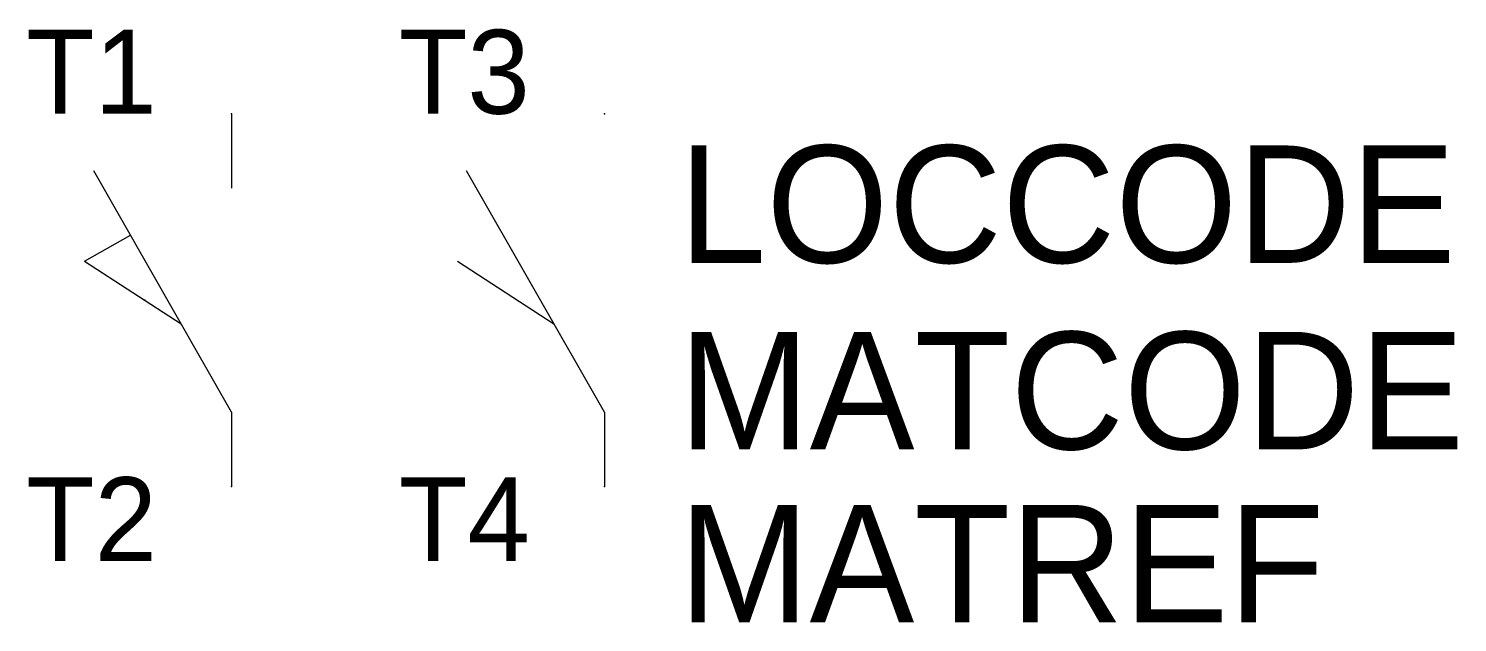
# Model space of a CAD drawing. Extents: x -5.4 to 32.9, y -8.6 to 7.3.
import ezdxf
from ezdxf.enums import TextEntityAlignment as Align

# ---------------------------------------------------------------- set-up
doc = ezdxf.new("R2010")
doc.units = 0
doc.layers.get('0').update_dxf_attribs({"linetype": 'CONTINUOUS'})
for name, color, linetype in [('A', 7, 'CONTINUOUS'), ('C', 6, 'CONTINUOUS'), ('T2', 7, 'CONTINUOUS')]:
    doc.layers.add(name, color=color, linetype=linetype)

msp = doc.modelspace()

# ---------------------------------------------------------------- linework, layer by layer
at = {"color": 0, "linetype": 'CONTINUOUS'}
for p, q in [((0, 5), (0, 3)), ((0, -3), (-3.696, 3.468)), ((10, -3), (6.304, 3.468)), ((-3.941, 1.043), (-2.712, 1.745)), ((-3.941, 1.043), (-1.353, -0.631)), ((6.059, 1.043), (8.647, -0.631)), ((0, -3), (0, -5)), ((10, -3), (10, -5))]:
    msp.add_line(p, q, dxfattribs=at)
at = {"layer": 'A', "color": 0, "linetype": 'CONTINUOUS'}
msp.add_point((-2.329, 0), dxfattribs=at)
at = {"layer": 'C', "color": 0, "linetype": 'CONTINUOUS'}
for p in [(0, 5), (0, -5)]:
    msp.add_point(p, dxfattribs=at)
at = {"layer": 'C', "color": 0}
for p in [(10, 5), (10, -5)]:
    msp.add_point(p, dxfattribs=at)

# ---------------------------------------------------------------- texts
at = {"color": 0, "linetype": 'CONTINUOUS'}
for tag, p in [('LOCCODE', (12, 1)), ('MATCODE', (12, -4)), ('MATREF', (11.994, -8.643))]:
    msp.add_attdef(tag, p, '', height=3.15, dxfattribs=at)
at = {"layer": 'T2', "color": 0, "linetype": 'CONTINUOUS'}
for tag, p in [('T3', (8, 5)), ('T1', (-2, 5)), ('T2', (-2, -7)), ('T4', (8, -7))]:
    msp.add_attdef(tag, text='', height=2.25, dxfattribs=at).set_placement(p, align=Align.RIGHT)

doc.saveas('drawing.dxf')
